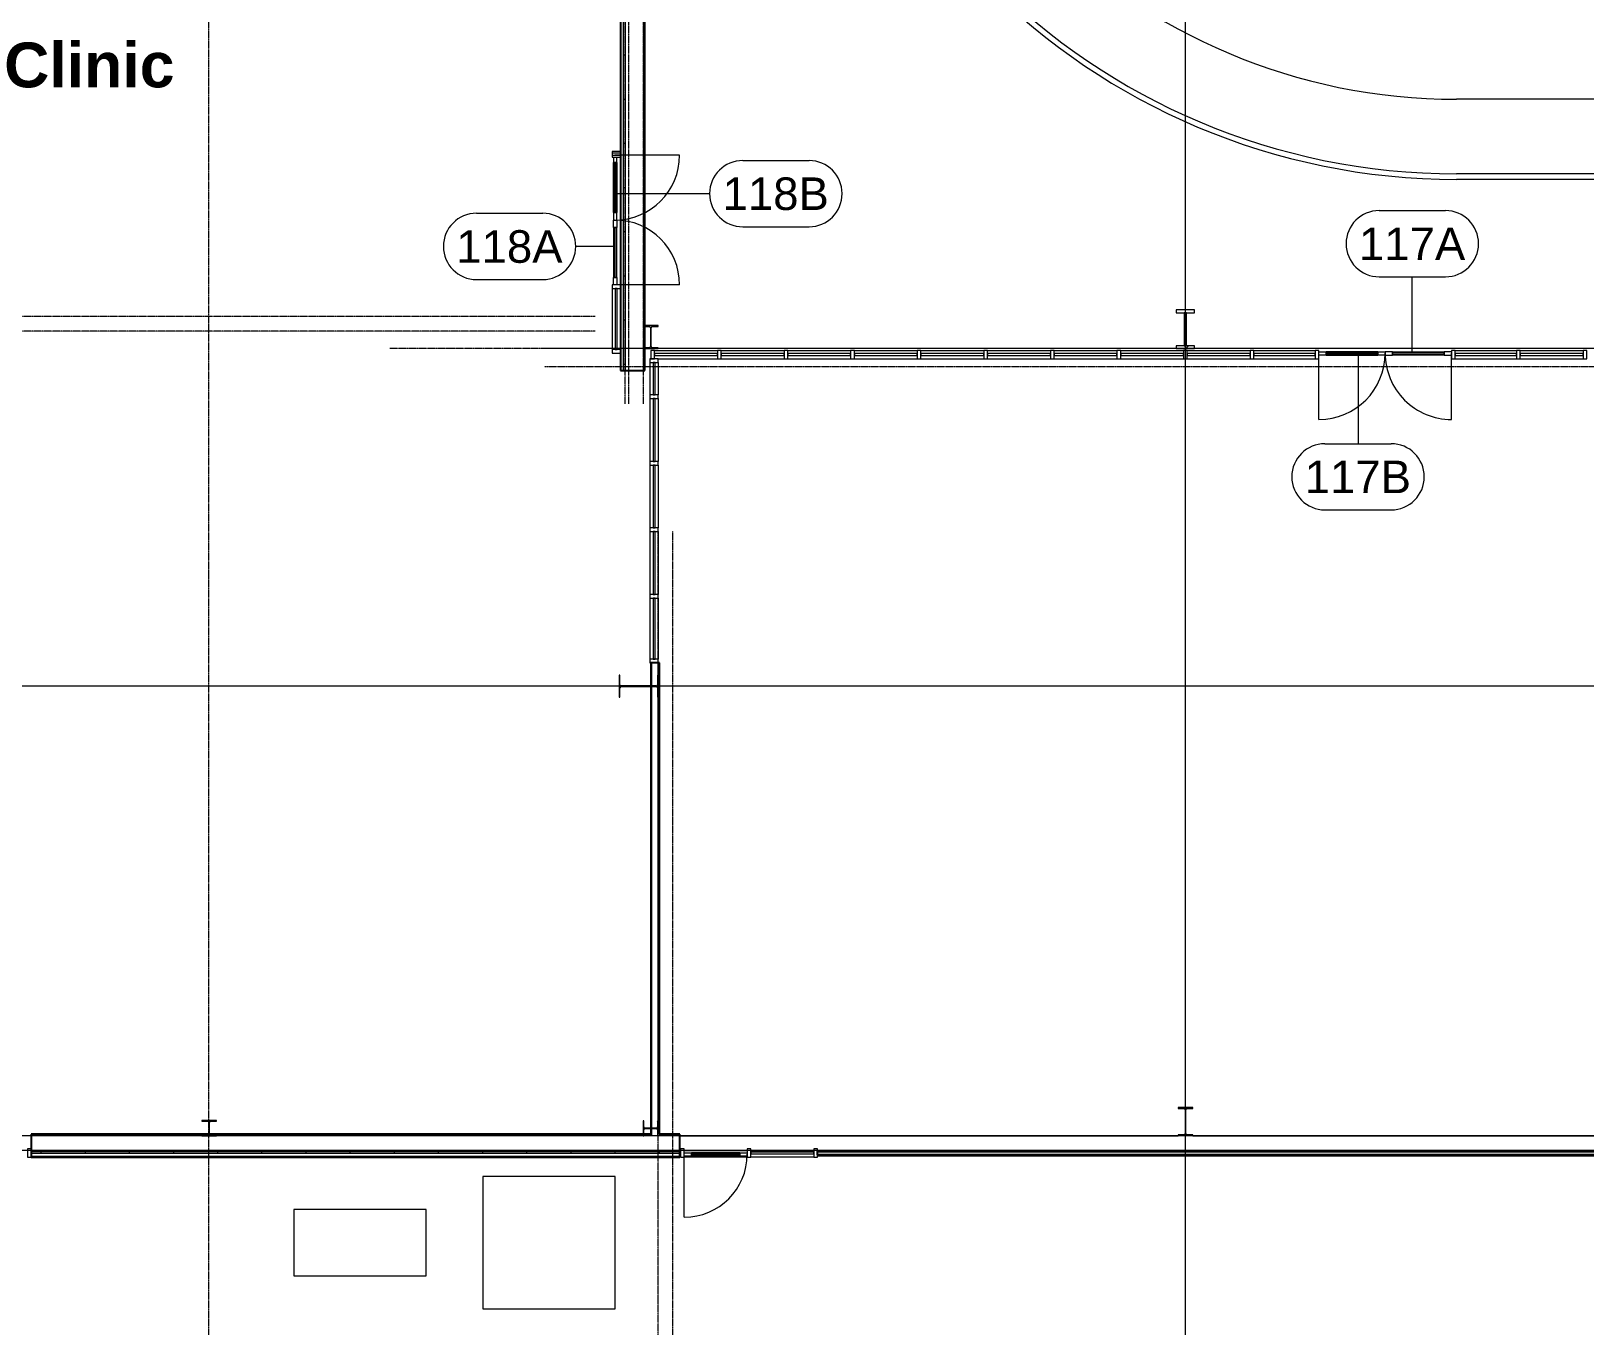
# Model space of a CAD drawing. Header units: inches. Extents: x 21341 to 27231, y -23509 to -20035.
# Drawn here: x 22459 to 23303, y -22891 to -22187 of the extents above; entities that cross this region are included whole.
import ezdxf

# ---------------------------------------------------------------- set-up
doc = ezdxf.new("R2010")
doc.units = ezdxf.units.IN
doc.header["$MEASUREMENT"] = 0
doc.linetypes.add('Grid Line 1_2_', pattern=[0.875, 0.5, -0.125, 0.125, -0.125])
for name, color, linetype, lineweight in [('A-DOOR', 31, 'Continuous', 9), ('A-DOOR-IDEN', 31, 'Continuous', 9), ('A-FLOR-HRAL', 11, 'Continuous', 9), ('A-FLOR-OTLN', 90, 'Continuous', 9), ('A-GLAZ-CURT', 52, 'Continuous', 9), ('A-GLAZ-CWMG', 51, 'Continuous', 9), ('A-WALL', 113, 'Continuous', 9), ('A-WALL-PATT', 111, 'Continuous', 25), ('C-BLDG-PADS', 91, 'Continuous', 9), ('C-TOPO', 7, 'Continuous', 9), ('E-ELEC-EQPM', 71, 'Continuous', 9), ('I-WALL', 2, 'Continuous', 9), ('L-SITE-WALL', 31, 'Continuous', 9), ('M-AREA-IDEN', 171, 'Continuous', 9), ('S-BEAM', 12, 'Continuous', 9), ('S-COLS', 52, 'Continuous', 9), ('S-GRID', 1, 'Continuous', 9)]:
    doc.layers.add(name, color=color, linetype=linetype, lineweight=lineweight)
doc.styles.add('Arial_1', font='arial.ttf', dxfattribs={"height": 17.703593})
doc.styles.add('Arial_B_1', font='arialbd.ttf', dxfattribs={"height": 24.354149})
pattern_1 = [(0, (0, 0), (0, 24), []), (90, (0, 0), (-24, 1e-15), [])]
pattern_2 = [(0, (0, 0), (61.44, 15.36), [2.534, -43.546, 2.534, -43.546, -245.76]), (0, (0, 0), (61.44, 15.36), [-92.16, 2.534, -89.626, 2.534, -43.546, -107.52]), (0, (0, 0), (61.44, 15.36), [-230.4, 2.534, -28.186, 2.534, -74.266]), (120, (23.04, 7.68), (-44.02215, 45.528601), [2.534, -43.546, 2.534, -43.546, -245.76]), (120, (23.04, 7.68), (-44.02215, 45.528601), [-92.16, 2.534, -89.626, 2.534, -43.546, -107.52]), (120, (23.04, 7.68), (-44.02215, 45.528601), [-230.4, 2.534, -28.186, 2.534, -74.266]), (240, (30.72, 38.4), (-17.41785, -60.888601), [2.534, -43.546, 2.534, -43.546, -245.76]), (240, (30.72, 38.4), (-17.41785, -60.888601), [-92.16, 2.534, -89.626, 2.534, -43.546, -107.52]), (240, (30.72, 38.4), (-17.41785, -60.888601), [-230.4, 2.534, -28.186, 2.534, -74.266])]
pattern_3 = [(225, (23085.89, -22360.053), (19.00703, -19.00703), []), (225, (23085.89, -22388.853), (19.00703, -19.00703), [])]

# ---------------------------------------------------------------- blocks, each defined once
blk = doc.blocks.new('W-Wide Flange-Column - B2_D-1007399-First Floor Plan')
at = {"layer": 'S-COLS'}
h = blk.add_hatch(dxfattribs=at)
h.set_pattern_fill('FP_1', color=256, style=0, pattern_type=2)
h.set_pattern_definition([(225, (23085.89, -22779.678), (19.00703, -19.00703), []), (225, (23085.89, -22808.478), (19.00703, -19.00703), [])])
h.paths.add_polyline_path([(4, 7.62), (-4, 7.62), (-4, 7.19), (-0.84, 7.19), (-0.35, 6.99), (-0.14, 6.5), (-0.14, -6.5), (-0.35, -6.99), (-0.84, -7.19), (-4, -7.19), (-4, -7.62), (4, -7.62), (4, -7.19), (0.84, -7.19), (0.35, -6.99), (0.14, -6.5), (0.14, 6.5), (0.35, 6.99), (0.84, 7.19), (4, 7.19)], flags=0)
at = {"layer": 'S-COLS', "lineweight": 15}
for p, q in [((4, 7.62), (-4, 7.62)), ((-4, 7.62), (-4, 7.19)), ((-4, 7.19), (-0.84, 7.19)), ((-0.14, 6.5), (-0.14, -6.5)), ((0.14, -6.5), (0.14, 6.5)), ((0.84, 7.19), (4, 7.19)), ((4, 7.19), (4, 7.62)), ((-0.84, -7.19), (-4, -7.19)), ((-4, -7.19), (-4, -7.62)), ((-4, -7.62), (4, -7.62)), ((4, -7.19), (0.84, -7.19)), ((4, -7.62), (4, -7.19))]:
    blk.add_line(p, q, dxfattribs=at)
for centre, start, end in [((-0.84, 6.5), 0, 90), ((0.84, 6.5), 90, 180), ((-0.84, -6.5), 270, 0), ((0.84, -6.5), 180, 270)]:
    blk.add_arc(centre, 0.691, start, end, dxfattribs=at)
blk = doc.blocks.new('Girt_C - 8_D-1056688-First Floor Plan')
at = {"layer": 'S-BEAM'}
for p, q in [((22458.52, -22787.3), (22424.27, -22787.3)), ((23081.89, -22787.3), (22811.14, -22787.3)), ((23371.39, -22787.3), (23089.89, -22787.3)), ((22811.14, -22795.3), (22811.52, -22795.3)), ((22813.52, -22795.3), (22847.7, -22795.3)), ((22849.7, -22795.3), (22883.89, -22795.3)), ((22885.89, -22795.3), (23341.02, -22795.3))]:
    blk.add_line(p, q, dxfattribs=at)
blk = doc.blocks.new('System Panel - Glazed-809284-First Floor Plan')
at = {"layer": 'A-GLAZ-CURT'}
for p, q in [((17.09375, 1.25), (-17.09375, 1.25)), ((-17.09375, 1.25), (-17.09375, 0.25)), ((-17.09375, 0.25), (-17.09375, 1.25)), ((17.09375, 1.25), (-17.09375, 1.25)), ((-17.09375, 0.25), (17.09375, 0.25)), ((-17.09375, 0.25), (17.09375, 0.25)), ((17.09375, 0.25), (17.09375, 1.25)), ((17.09375, 1.25), (17.09375, 0.25))]:
    blk.add_line(p, q, dxfattribs=at)
blk = doc.blocks.new('System Panel - Glazed-1044197-First Floor Plan')
at = {"layer": 'A-GLAZ-CURT'}
for p, q in [((16.6875, 1.25), (-16.6875, 1.25)), ((-16.6875, 1.25), (-16.6875, 0.25)), ((-16.6875, 0.25), (-16.6875, 1.25)), ((16.6875, 1.25), (-16.6875, 1.25)), ((-16.6875, 0.25), (16.6875, 0.25)), ((-16.6875, 0.25), (16.6875, 0.25)), ((16.6875, 0.25), (16.6875, 1.25)), ((16.6875, 1.25), (16.6875, 0.25))]:
    blk.add_line(p, q, dxfattribs=at)
blk = doc.blocks.new('Door_Single_Storefront - one-1044198-First Floor Plan')
at = {"layer": 'A-DOOR'}
for p, q in [((-18, 36), (-18, 0)), ((-14, 1), (-18, 1)), ((-14, -0.75), (-14, 1)), ((-14, 1), (14, 1)), ((14, 0.5), (-14, 0.5)), ((-14, 0.5), (-14, -0.25)), ((18, 1), (14, 1)), ((14, 1), (14, -0.75)), ((14, -0.25), (14, 0.5)), ((18, -0.75), (18, 1)), ((-18, -0.75), (-14, -0.75)), ((-14, -0.25), (14, -0.25)), ((14, -0.75), (-14, -0.75)), ((14, -0.75), (18, -0.75))]:
    blk.add_line(p, q, dxfattribs=at)
blk.add_arc((-18, 0), 36, 360, 90, dxfattribs=at)
blk = doc.blocks.new('Door_Single_Storefront - one-1044203-First Floor Plan')
at = {"layer": 'A-DOOR'}
for p, q in [((-18, 0.75), (-14, 0.75)), ((-18, -36), (-18, 0)), ((-14, 0.75), (-14, -1)), ((14, 0.75), (-14, 0.75)), ((-14, -0.5), (-14, 0.25)), ((-14, 0.25), (14, 0.25)), ((14, -1), (14, 0.75)), ((14, 0.75), (18, 0.75)), ((14, 0.25), (14, -0.5)), ((18, 0.75), (18, -1)), ((-14, -1), (-18, -1)), ((14, -0.5), (-14, -0.5)), ((-14, -1), (14, -1)), ((18, -1), (14, -1))]:
    blk.add_line(p, q, dxfattribs=at)
blk.add_arc((-18, 0), 36, 270, 0, dxfattribs=at)
blk = doc.blocks.new('System Panel - Glazed-809288-First Floor Plan')
at = {"layer": 'A-GLAZ-CURT'}
for p, q in [((17.09375, 1.25), (-17.09375, 1.25)), ((-17.09375, 1.25), (-17.09375, 0.25)), ((-17.09375, 0.25), (-17.09375, 1.25)), ((17.09375, 1.25), (-17.09375, 1.25)), ((-17.09375, 0.25), (17.09375, 0.25)), ((-17.09375, 0.25), (17.09375, 0.25)), ((17.09375, 0.25), (17.09375, 1.25)), ((17.09375, 1.25), (17.09375, 0.25))]:
    blk.add_line(p, q, dxfattribs=at)
blk = doc.blocks.new('Rectangular Mullion - Rectangular Mullion 1-769167-First Floor Plan')
at = {"layer": 'A-GLAZ-CWMG'}
for p, q in [((24498.2, -22360.55), (24532.39, -22360.55)), ((24498.2, -22365.05), (24532.39, -22365.05))]:
    blk.add_line(p, q, dxfattribs=at)
blk = doc.blocks.new('Rectangular Mullion - Rectangular Mullion 1-1044194-First Floor Plan')
at = {"layer": 'A-GLAZ-CWMG'}
for p, q in [((24390.45, -22360.55), (24423.83, -22360.55)), ((24390.45, -22365.05), (24423.83, -22365.05))]:
    blk.add_line(p, q, dxfattribs=at)
blk = doc.blocks.new('Rectangular Mullion - Rectangular Mullion 1-1044201-First Floor Plan')
at = {"layer": 'A-GLAZ-CWMG'}
for p, q in [((24281.08, -22360.55), (24314.45, -22360.55)), ((24281.08, -22365.05), (24314.45, -22365.05))]:
    blk.add_line(p, q, dxfattribs=at)
blk = doc.blocks.new('Rectangular Mullion - Rectangular Mullion 1-1060760-First Floor Plan')
at = {"layer": 'A-GLAZ-CWMG'}
for p, q in [((22797.39, -22360.55), (22831.58, -22360.55)), ((22799.39, -22365.05), (22831.58, -22365.05))]:
    blk.add_line(p, q, dxfattribs=at)
blk = doc.blocks.new('Rectangular Mullion - Rectangular Mullion 1-809282-First Floor Plan')
at = {"layer": 'A-GLAZ-CWMG', "lineweight": 13}
for p, q in [((-1, 1.5), (1, 1.5)), ((-1, -3), (-1, 1.5)), ((1, 1.5), (1, -3)), ((1, -3), (-1, -3))]:
    blk.add_line(p, q, dxfattribs=at)
blk = doc.blocks.new('W-Wide Flange-Column - B3_C-1008654-First Floor Plan')
at = {"layer": 'S-COLS'}
h = blk.add_hatch(dxfattribs=at)
h.set_pattern_fill('FP_16', color=256, style=0, pattern_type=2)
h.set_pattern_definition([(135, (-22543.053, -22788.765), (-19.00703, -19.00703), []), (135, (-22571.853, -22788.765), (-19.00703, -19.00703), [])])
h.paths.add_polyline_path([(6, 10.62), (-6, 10.62), (-6, 10.19), (-0.84, 10.19), (-0.35, 9.99), (-0.14, 9.5), (-0.14, -9.5), (-0.35, -9.99), (-0.84, -10.19), (-6, -10.19), (-6, -10.62), (6, -10.62), (6, -10.19), (0.84, -10.19), (0.35, -9.99), (0.14, -9.5), (0.14, 9.5), (0.35, 9.99), (0.84, 10.19), (6, 10.19)], flags=0)
at = {"layer": 'S-COLS', "lineweight": 15}
for p, q in [((6, 10.62), (-6, 10.62)), ((-6, 10.62), (-6, 10.19)), ((-6, 10.19), (-0.84, 10.19)), ((-0.14, 9.5), (-0.14, -9.5)), ((0.14, -9.5), (0.14, 9.5)), ((0.84, 10.19), (6, 10.19)), ((6, 10.19), (6, 10.62)), ((-0.84, -10.19), (-6, -10.19)), ((-6, -10.19), (-6, -10.62)), ((-6, -10.62), (6, -10.62)), ((6, -10.19), (0.84, -10.19)), ((6, -10.62), (6, -10.19))]:
    blk.add_line(p, q, dxfattribs=at)
for centre, start, end in [((-0.84, 9.5), 0, 90), ((0.84, 9.5), 90, 180), ((-0.84, -9.5), 270, 0), ((0.84, -9.5), 180, 270)]:
    blk.add_arc(centre, 0.691, start, end, dxfattribs=at)
blk = doc.blocks.new('System Panel - Glazed-769203-First Floor Plan')
at = {"layer": 'A-GLAZ-CURT'}
for p, q in [((16.59375, -0.25), (-16.59375, -0.25)), ((-16.59375, -0.25), (-16.59375, -1.25)), ((-16.59375, -1.25), (-16.59375, -0.25)), ((16.59375, -0.25), (-16.59375, -0.25)), ((-16.59375, -1.25), (16.59375, -1.25)), ((-16.59375, -1.25), (16.59375, -1.25)), ((16.59375, -1.25), (16.59375, -0.25)), ((16.59375, -0.25), (16.59375, -1.25))]:
    blk.add_line(p, q, dxfattribs=at)
blk = doc.blocks.new('System Panel - Glazed-769204-First Floor Plan')
at = {"layer": 'A-GLAZ-CURT'}
for p, q in [((17.09375, -0.25), (-17.09375, -0.25)), ((-17.09375, -0.25), (-17.09375, -1.25)), ((-17.09375, -1.25), (-17.09375, -0.25)), ((17.09375, -0.25), (-17.09375, -0.25)), ((-17.09375, -1.25), (17.09375, -1.25)), ((-17.09375, -1.25), (17.09375, -1.25)), ((17.09375, -1.25), (17.09375, -0.25)), ((17.09375, -0.25), (17.09375, -1.25))]:
    blk.add_line(p, q, dxfattribs=at)
blk = doc.blocks.new('System Panel - Glazed-1060807-First Floor Plan')
at = {"layer": 'A-GLAZ-CURT'}
for p, q in [((8.81, -0.25), (-8.81, -0.25)), ((-8.81, -0.25), (-8.81, -1.25)), ((-8.81, -1.25), (-8.81, -0.25)), ((8.81, -0.25), (-8.81, -0.25)), ((-8.81, -1.25), (8.81, -1.25)), ((-8.81, -1.25), (8.81, -1.25)), ((8.81, -1.25), (8.81, -0.25)), ((8.81, -0.25), (8.81, -1.25))]:
    blk.add_line(p, q, dxfattribs=at)
blk = doc.blocks.new('Rectangular Mullion - Rectangular Mullion 1-769210-First Floor Plan')
at = {"layer": 'A-GLAZ-CWMG'}
for p, q in [((22794.89, -22495.23), (22794.89, -22528.42)), ((22799.39, -22495.23), (22799.39, -22528.42))]:
    blk.add_line(p, q, dxfattribs=at)
blk = doc.blocks.new('Rectangular Mullion - Rectangular Mullion 1-769211-First Floor Plan')
at = {"layer": 'A-GLAZ-CWMG'}
for p, q in [((22794.89, -22459.04), (22794.89, -22493.23)), ((22799.39, -22459.04), (22799.39, -22493.23))]:
    blk.add_line(p, q, dxfattribs=at)
blk = doc.blocks.new('Rectangular Mullion - Rectangular Mullion 1-1060806-First Floor Plan')
at = {"layer": 'A-GLAZ-CWMG'}
for p, q in [((22794.89, -22367.05), (22794.89, -22384.67)), ((22799.39, -22367.05), (22799.39, -22384.67))]:
    blk.add_line(p, q, dxfattribs=at)
blk = doc.blocks.new('Rectangular Mullion - Rectangular Mullion 1-729106-First Floor Plan')
at = {"layer": 'A-GLAZ-CWMG', "lineweight": 13}
for p, q in [((-2, 3), (0, 3)), ((-2, -1.5), (-2, 3)), ((0, 3), (0, -1.5)), ((0, -1.5), (-2, -1.5))]:
    blk.add_line(p, q, dxfattribs=at)
blk = doc.blocks.new('Rectangular Mullion - Rectangular Mullion 1-729107-First Floor Plan')
at = {"layer": 'A-GLAZ-CWMG', "lineweight": 13}
for p, q in [((0, 3), (-2, 3)), ((-2, 3), (-2, -1.5)), ((0, -1.5), (0, 3)), ((-2, -1.5), (0, -1.5))]:
    blk.add_line(p, q, dxfattribs=at)
blk = doc.blocks.new('Rectangular Mullion - Rectangular Mullion 1-729102-First Floor Plan')
at = {"layer": 'A-GLAZ-CWMG', "lineweight": 13}
for p, q in [((-1, 3), (1, 3)), ((-1, -1.5), (-1, 3)), ((1, 3), (1, -1.5)), ((1, -1.5), (-1, -1.5))]:
    blk.add_line(p, q, dxfattribs=at)
blk = doc.blocks.new('Rectangular Mullion - Profile_Polycarbonate_Upper and left-791730-First Floor Plan')
at = {"layer": 'A-GLAZ-CWMG', "lineweight": 13}
for p, q in [((-3.622, 1.141125), (0, 1.141125)), ((-3.622, 0.787125), (-3.622, 1.141125)), ((-3.372, 0.787125), (-3.622, 0.787125)), ((-0.0625, 1.078625), (-3.5595, 1.078625)), ((-3.5595, 1.078625), (-3.5595, 0.849625)), ((-3.5595, 0.849625), (-3.372, 0.849625)), ((-3.372, 0.849625), (-3.372, 0.787125)), ((-0.0625, -0.922375), (-0.0625, 1.078625)), ((0, 1.141125), (0, -0.984875)), ((-2.834, -0.984875), (-2.834, -0.859875)), ((-2.834, -0.859875), (-2.7715, -0.859875)), ((0, -0.984875), (-2.834, -0.984875)), ((-2.7715, -0.859875), (-2.7715, -0.922375)), ((-2.7715, -0.922375), (-0.0625, -0.922375))]:
    blk.add_line(p, q, dxfattribs=at)
blk = doc.blocks.new('Door_Single_Storefront - one-815663-First Floor Plan')
at = {"layer": 'A-DOOR'}
for p, q in [((-17.59375, 0.75), (-13.59375, 0.75)), ((-17.59375, -35.1875), (-17.59375, 0)), ((-13.59375, 0.75), (-13.59375, -1)), ((13.59375, 0.75), (-13.59375, 0.75)), ((-13.59375, -0.5), (-13.59375, 0.25)), ((-13.59375, 0.25), (13.59375, 0.25)), ((13.59375, -1), (13.59375, 0.75)), ((13.59375, 0.75), (17.59375, 0.75)), ((13.59375, 0.25), (13.59375, -0.5)), ((17.59375, 0.75), (17.59375, -1)), ((-13.59375, -1), (-17.59375, -1)), ((13.59375, -0.5), (-13.59375, -0.5)), ((-13.59375, -1), (13.59375, -1)), ((17.59375, -1), (13.59375, -1))]:
    blk.add_line(p, q, dxfattribs=at)
blk.add_arc((-17.59375, 0), 35.1875, 270, 0, dxfattribs=at)
blk = doc.blocks.new('Door_Single_Storefront - one-824383-First Floor Plan')
at = {"layer": 'A-DOOR'}
for p, q in [((-17.59, 35.19), (-17.59, 0)), ((-13.59, 1), (-16.66, 1)), ((-13.59, -0.75), (-13.59, 1)), ((-13.59, 1), (13.59, 1)), ((13.59, 0.5), (-13.59, 0.5)), ((-13.59, 0.5), (-13.59, -0.25)), ((17.59, 1), (13.59, 1)), ((13.59, 1), (13.59, -0.75)), ((13.59, -0.25), (13.59, 0.5)), ((17.59, -0.75), (17.59, 1)), ((-16.66, -0.75), (-13.59, -0.75)), ((-13.59, -0.25), (13.59, -0.25)), ((13.59, -0.75), (-13.59, -0.75)), ((13.59, -0.75), (17.59, -0.75))]:
    blk.add_line(p, q, dxfattribs=at)
blk.add_arc((-17.59, 0), 35.19, 360, 90, dxfattribs=at)
blk = doc.blocks.new('Rectangular Mullion - Rectangular Mullion 1-824385-First Floor Plan')
at = {"layer": 'A-GLAZ-CWMG', "lineweight": 13}
for p, q in [((-2, 3), (0, 3)), ((-2, -1.5), (-2, 3)), ((0, 3), (0, -1.5)), ((0, -1.5), (-2, -1.5))]:
    blk.add_line(p, q, dxfattribs=at)
blk = doc.blocks.new('Rectangular Mullion - Rectangular Mullion 1-824387-First Floor Plan')
at = {"layer": 'A-GLAZ-CWMG', "lineweight": 13}
for p, q in [((-1, 3), (1, 3)), ((-1, -1.5), (-1, 3)), ((1, 3), (1, -1.5)), ((1, -1.5), (-1, -1.5))]:
    blk.add_line(p, q, dxfattribs=at)
blk = doc.blocks.new('Door_Single_Storefront - one-866808-First Floor Plan')
at = {"layer": 'A-DOOR'}
for p, q in [((-17.09375, 0.75), (-13.09375, 0.75)), ((-17.09375, -34.1875), (-17.09375, 0)), ((-13.09375, 0.75), (-13.09375, -1)), ((13.09375, 0.75), (-13.09375, 0.75)), ((-13.09375, -0.5), (-13.09375, 0.25)), ((-13.09375, 0.25), (13.09375, 0.25)), ((13.09375, -1), (13.09375, 0.75)), ((13.09375, 0.75), (17.09375, 0.75)), ((13.09375, 0.25), (13.09375, -0.5)), ((-13.09375, -1), (-17.09375, -1)), ((13.09375, -0.5), (-13.09375, -0.5)), ((-13.09375, -1), (13.09375, -1)), ((17.09375, -1), (13.09375, -1))]:
    blk.add_line(p, q, dxfattribs=at)
blk.add_arc((-17.09375, 0), 34.1875, 270, 0, dxfattribs=at)
blk = doc.blocks.new('System Panel - Glazed-827454-First Floor Plan')
at = {"layer": 'A-GLAZ-CURT'}
for p, q in [((17.09375, 1.25), (-17.09375, 1.25)), ((-17.09375, 1.25), (-17.09375, 0.25)), ((-17.09375, 0.25), (-17.09375, 1.25)), ((17.09375, 1.25), (-17.09375, 1.25)), ((-17.09375, 0.25), (17.09375, 0.25)), ((-17.09375, 0.25), (17.09375, 0.25)), ((17.09375, 0.25), (17.09375, 1.25)), ((17.09375, 1.25), (17.09375, 0.25))]:
    blk.add_line(p, q, dxfattribs=at)
blk = doc.blocks.new('Rectangular Mullion - Rectangular Mullion 1-779229-First Floor Plan')
at = {"layer": 'A-GLAZ-CWMG'}
blk.add_line((26124.64, -22798.93), (26090.45, -22798.93), dxfattribs=at)
blk = doc.blocks.new('Rectangular Mullion - Rectangular Mullion 1-866963-First Floor Plan')
at = {"layer": 'A-GLAZ-CWMG', "lineweight": 13}
for p, q in [((-2, 1.5), (0, 1.5)), ((-2, -3), (-2, 1.5)), ((0, 1.5), (0, -3)), ((0, -3), (-2, -3))]:
    blk.add_line(p, q, dxfattribs=at)
blk = doc.blocks.new('Rectangular Mullion - Rectangular Mullion 1-866957-First Floor Plan')
at = {"layer": 'A-GLAZ-CWMG', "lineweight": 13}
for p, q in [((0, 1.5), (-2, 1.5)), ((-2, 1.5), (-2, -3)), ((0, -3), (0, 1.5)), ((-2, -3), (0, -3))]:
    blk.add_line(p, q, dxfattribs=at)
blk = doc.blocks.new('Rectangular Mullion - Rectangular Mullion 1-827449-First Floor Plan')
at = {"layer": 'A-GLAZ-CWMG', "lineweight": 13}
for p, q in [((-1, 1.5), (1, 1.5)), ((-1, -3), (-1, 1.5)), ((1, 1.5), (1, -3)), ((1, -3), (-1, -3))]:
    blk.add_line(p, q, dxfattribs=at)
blk = doc.blocks.new('Top Rail Type - Top Rail_Internal_-939601-First Floor Plan')
at = {"layer": 'A-FLOR-HRAL'}
for p, q in [((24243.39, -22264.53), (23233.26, -22264.53)), ((24243.39, -22267.58), (23233.26, -22267.58))]:
    blk.add_line(p, q, dxfattribs=at)
for radius in [361.52, 358.48]:
    blk.add_arc((23233.26, -21906.05), radius, 180, 270, dxfattribs=at)
blk = doc.blocks.new('Rectangular Mullion - Rectangular Mullion 1-827457-First Floor Plan')
at = {"layer": 'A-GLAZ-CWMG', "lineweight": 13}
for p, q in [((-2, 1.5), (0, 1.5)), ((-2, -3), (-2, 1.5)), ((0, 1.5), (0, -3)), ((0, -3), (-2, -3))]:
    blk.add_line(p, q, dxfattribs=at)
blk = doc.blocks.new('Transformer-Dry-Type-Siemens - 6x6x6-1004770-First Floor Plan')
at = {"layer": 'E-ELEC-EQPM'}
for p, q in [((36, 36), (-36, 36)), ((-36, 36), (-36, -36)), ((36, -36), (36, 36)), ((-36, -36), (36, -36))]:
    blk.add_line(p, q, dxfattribs=at)
blk = doc.blocks.new('Transformer-Dry-Type-Siemens - 6x3x6-1005805-First Floor Plan')
at = {"layer": 'E-ELEC-EQPM'}
for p, q in [((36, 18), (-36, 18)), ((-36, 18), (-36, -18)), ((36, -18), (36, 18)), ((-36, -18), (36, -18))]:
    blk.add_line(p, q, dxfattribs=at)
blk = doc.blocks.new('columns and girder2 - one-V40-First Floor Plan')
at = {"layer": 'S-BEAM'}
h = blk.add_hatch(dxfattribs=at)
h.set_pattern_fill('FP_30', color=256, style=0, pattern_type=2)
h.set_pattern_definition(pattern_3)
h.paths.add_polyline_path([(5, -0.5), (-5, -0.5), (-5, -2), (5, -2)], flags=0)
h.paths.add_polyline_path([(-5, -20), (-5, -21.5), (5, -21.5), (5, -20)], flags=0)
h.paths.add_polyline_path([(5, -1204.75), (-5, -1204.75), (-5, -1206.25), (5, -1206.25)], flags=0)
h.paths.add_polyline_path([(5, -1224.25), (-5, -1224.25), (-5, -1225), (5, -1225)], flags=0)
h = blk.add_hatch(dxfattribs=at)
h.set_pattern_fill('FP_30', color=256, style=0, pattern_type=2)
h.set_pattern_definition(pattern_3)
h.paths.add_polyline_path([(0.62, -2), (-0.63, -2), (-0.63, -20), (0.62, -20)], flags=0)
h.paths.add_polyline_path([(-0.63, -1206.25), (-0.63, -1224.25), (0.62, -1224.25), (0.62, -1206.25)], flags=0)
at = {"layer": 'S-BEAM', "lineweight": 15}
for p, q in [((5, -0.5), (-5, -0.5)), ((-5, -0.5), (-5, -2)), ((-5, -2), (5, -2)), ((0.62, -2), (-0.63, -2)), ((-0.63, -2), (-0.63, -20)), ((0.62, -20), (0.62, -2)), ((5, -2), (5, -0.5)), ((5, -20), (-5, -20)), ((-5, -20), (-5, -21.5)), ((-5, -21.5), (5, -21.5)), ((-0.63, -20), (0.62, -20)), ((5, -21.5), (5, -20)), ((5, -1204.75), (-5, -1204.75)), ((-5, -1204.75), (-5, -1206.25)), ((-5, -1206.25), (5, -1206.25)), ((0.62, -1206.25), (-0.63, -1206.25)), ((-0.63, -1206.25), (-0.63, -1224.25)), ((0.62, -1224.25), (0.62, -1206.25)), ((5, -1206.25), (5, -1204.75)), ((5, -1224.25), (-5, -1224.25)), ((-5, -1224.25), (-5, -1225.02)), ((-0.63, -1224.25), (0.62, -1224.25)), ((5, -1225.01), (5, -1224.25))]:
    blk.add_line(p, q, dxfattribs=at)
blk = doc.blocks.new('Door Tag - Door Tag-4658-First Floor Plan')
at = {"layer": 'A-DOOR-IDEN'}
for p, q in [((-0.09375, 0.09375), (0.09375, 0.09375)), ((-0.09375, -0.09375), (0.09375, -0.09375))]:
    blk.add_line(p, q, dxfattribs=at)
for centre, start, end in [((-0.09375, 0), 90, 270), ((0.09375, 0), 270, 90)]:
    blk.add_arc(centre, 0.09375, start, end, dxfattribs=at)

msp = doc.modelspace()

# ---------------------------------------------------------------- hatches: boundary and pattern name
at = {"layer": 'A-WALL-PATT', "lineweight": 9}
h = msp.add_hatch(dxfattribs=at)
h.set_pattern_fill('FP_15', color=256, style=0, pattern_type=2)
h.set_pattern_definition(pattern_1)
h.paths.add_polyline_path([(22780.39023, -22371.36531), (22781.39023, -22371.36531), (22781.39023, -21413.24031), (22780.39023, -21413.24031), (22780.39023, -22336.78888)], flags=0)
h.paths.add_polyline_path([(22780.39023, -21408.49031), (22781.39023, -21408.49031), (22781.39023, -21368.67781), (22780.39023, -21368.67781), (22780.39023, -21407.17888)], flags=0)
h.paths.add_polyline_path([(22781.39023, -21336.67781), (22781.39023, -21292.80281), (22780.39023, -21292.80281), (22780.39023, -21336.67781)], flags=0)
h.paths.add_polyline_path([(22780.39023, -21234.55281), (22781.39023, -21234.55281), (22781.39023, -21192.17781), (22780.39023, -21192.17781)], flags=0)
h.paths.add_polyline_path([(22780.39023, -21160.17781), (22781.39023, -21160.17781), (22781.39023, -21124.30281), (22780.39023, -21124.30281), (22780.39023, -21136.04263)], flags=0)
h = msp.add_hatch(dxfattribs=at)
h.set_pattern_fill('FP_13', color=256, style=0, pattern_type=2)
h.set_pattern_definition(pattern_2)
h.paths.add_polyline_path([(22795.26523, -22787.30281), (22795.89023, -22787.30281), (22795.89023, -22543.19734), (22795.26523, -22543.19734), (22795.26523, -22786.55281)], flags=0)
h.paths.add_polyline_path([(22795.89023, -22542.90828), (22795.89023, -22530.41875), (22795.26523, -22530.41875), (22795.2957, -22542.90828)], flags=0)
h = msp.add_hatch(dxfattribs=at)
h.set_pattern_fill('FP_13', color=256, style=0, pattern_type=2)
h.set_pattern_definition(pattern_2)
h.paths.add_polyline_path([(22799.39023, -22787.30281), (22800.01523, -22787.30281), (22799.94725, -22530.41875), (22799.39023, -22530.41875), (22799.39023, -22786.55281)], flags=0)
h = msp.add_hatch(dxfattribs=at)
h.set_pattern_fill('FP_15', color=256, style=0, pattern_type=2)
h.set_pattern_definition(pattern_1)
h.paths.add_polyline_path([(22314.01523, -22797.05281), (22424.26523, -22797.05281), (22424.26523, -22796.05281), (22314.01523, -22796.05281)], flags=0)
h.paths.add_polyline_path([(22458.51523, -22797.05281), (22811.14023, -22797.05281), (22811.14023, -22796.05281), (22458.51523, -22796.05281)], flags=0)
at = {"layer": 'S-COLS'}
h = msp.add_hatch(dxfattribs=at)
h.set_pattern_fill('FP_11', color=256, style=0, pattern_type=2)
h.set_pattern_definition([(45, (0, 0), (-19.00703, 19.00703), []), (45, (0, 28.8), (-19.00703, 19.00703), [])])
h.paths.add_polyline_path([(22791.57382, -22787.30281), (22791.57382, -22784.13875), (22791.77633, -22783.64985), (22792.26523, -22783.44734), (22798.26523, -22783.44734), (22798.75412, -22783.64985), (22798.95663, -22784.13875), (22798.95663, -22787.30281), (22799.39023, -22787.30281), (22799.39023, -22779.30281), (22798.95663, -22779.30281), (22798.95663, -22782.46687), (22798.75412, -22782.95577), (22798.26523, -22783.15828), (22792.26523, -22783.15828), (22791.77633, -22782.95577), (22791.57382, -22782.46687), (22791.57382, -22779.30281), (22791.14023, -22779.30281), (22791.14023, -22787.30281)], flags=0)

# ---------------------------------------------------------------- linework, layer by layer
at = {"layer": 'A-DOOR-IDEN'}
for p, q in [((22775.78476, -22275.333), (22827.3154, -22275.333)), ((22775.78476, -22304.02262), (22754.57558, -22304.02262)), ((23209.20378, -22362.05281), (23209.20378, -22320.54793)), ((23179.70167, -22362.05281), (23179.70167, -22411.22257))]:
    msp.add_line(p, q, dxfattribs=at)
at = {"layer": 'A-FLOR-OTLN'}
msp.add_line((24243.39023, -22224.0601), (23233.25546, -22224.0601), dxfattribs=at)
msp.add_arc((23233.25546, -21906.0601), 318, 180, 270, dxfattribs=at)
at = {"layer": 'A-WALL'}
for p, q in [((22791.39023, -21368.67781), (22791.39023, -22371.36531)), ((22780.39023, -21413.24031), (22780.39023, -22371.36531)), ((22781.39023, -21412.61531), (22781.39023, -22371.36531)), ((22795.89023, -22542.90828), (22795.89023, -22530.41875)), ((22799.39023, -22537.05281), (22799.39023, -22530.41875)), ((22795.89023, -22787.30281), (22795.89023, -22543.19734)), ((22799.39023, -22787.30281), (22799.39023, -22549.05281)), ((22811.14023, -22787.30281), (22458.51523, -22787.30281)), ((22795.26523, -22786.55281), (22795.26523, -22787.30281)), ((22800.01523, -22786.55281), (22800.01523, -22787.30281)), ((22811.14023, -22795.30281), (22458.51523, -22795.30281)), ((22811.14023, -22796.05281), (22458.51523, -22796.05281)), ((22811.14023, -22797.05281), (22458.51523, -22797.05281)), ((22811.14023, -22798.67781), (22458.51523, -22798.67781))]:
    msp.add_line(p, q, dxfattribs=at)
at = {"layer": 'A-WALL', "lineweight": 25}
for p, q in [((23340.95273, -22796.01541), (22885.70273, -22796.01541)), ((22885.70273, -22796.01541), (22885.70273, -22797.59021)), ((22885.70273, -22797.59021), (23340.95273, -22797.59021))]:
    msp.add_line(p, q, dxfattribs=at)
at = {"layer": 'C-BLDG-PADS'}
for p, q in [((22811.14023, -22798.30281), (22811.51523, -22798.30281)), ((22885.89023, -22798.30281), (23341.01523, -22798.30281))]:
    msp.add_line(p, q, dxfattribs=at)
at = {"layer": 'C-TOPO'}
for p, q in [((22811.14023, -22798.30225), (22811.51523, -22798.30225)), ((22885.89023, -22798.30225), (23341.01523, -22798.30225))]:
    msp.add_line(p, q, dxfattribs=at)
at = {"layer": 'I-WALL', "lineweight": 25}
for p, q in [((22795.26523, -22530.41875), (22795.26523, -22542.90828)), ((22800.01523, -22530.41875), (22795.26523, -22530.41875)), ((22800.01523, -22786.55281), (22800.01523, -22530.41875)), ((22795.26523, -22543.19734), (22795.26523, -22786.55281))]:
    msp.add_line(p, q, dxfattribs=at)
at = {"layer": 'L-SITE-WALL', "lineweight": 25}
for p, q in [((22792.14023, -22371.36531), (22792.14023, -21368.67781)), ((22778.89023, -21413.24031), (22778.89023, -22371.36531)), ((22778.89023, -22371.36531), (22792.14023, -22371.36531)), ((22795.26523, -22786.55281), (22458.51523, -22786.55281)), ((22458.51523, -22786.55281), (22458.51523, -22799.05281)), ((22811.14023, -22786.55281), (22800.01523, -22786.55281)), ((22811.14023, -22799.05281), (22811.14023, -22786.55281)), ((22458.51523, -22799.05281), (22811.14023, -22799.05281))]:
    msp.add_line(p, q, dxfattribs=at)
at = {"layer": 'S-BEAM'}
for p, q in [((22811.14023, -22787.30281), (23081.89023, -22787.30281)), ((23089.89023, -22787.30281), (23371.39023, -22787.30281))]:
    msp.add_line(p, q, dxfattribs=at)
at = {"layer": 'S-COLS', "lineweight": 15}
for p, q in [((22799.39023, -22347.05281), (22791.39023, -22347.05281)), ((22791.39023, -22347.05281), (22791.39023, -22347.4864)), ((22791.39023, -22347.4864), (22794.55429, -22347.4864)), ((22795.24569, -22348.17781), (22795.24569, -22358.42781)), ((22795.53476, -22358.42781), (22795.53476, -22348.17781)), ((22796.22616, -22347.4864), (22799.39023, -22347.4864)), ((22799.39023, -22347.4864), (22799.39023, -22347.05281)), ((22794.55429, -22359.11922), (22791.39023, -22359.11922)), ((22791.39023, -22359.11922), (22791.39023, -22359.55281)), ((22791.39023, -22359.55281), (22799.39023, -22359.55281)), ((22799.39023, -22359.11922), (22796.22616, -22359.11922)), ((22799.39023, -22359.55281), (22799.39023, -22359.11922)), ((22559.26523, -22779.05281), (22551.26523, -22779.05281)), ((22551.26523, -22779.05281), (22551.26523, -22779.4864)), ((22551.26523, -22779.4864), (22554.42929, -22779.4864)), ((22555.12069, -22780.17781), (22555.12069, -22786.17781)), ((22555.40976, -22786.17781), (22555.40976, -22780.17781)), ((22556.10116, -22779.4864), (22559.26523, -22779.4864)), ((22559.26523, -22779.4864), (22559.26523, -22779.05281)), ((22791.57382, -22779.30281), (22791.14023, -22779.30281)), ((22791.14023, -22779.30281), (22791.14023, -22787.30281)), ((22791.57382, -22782.46687), (22791.57382, -22779.30281)), ((22791.57382, -22787.30281), (22791.57382, -22784.13875)), ((22798.26523, -22783.15828), (22792.26523, -22783.15828)), ((22792.26523, -22783.44734), (22798.26523, -22783.44734)), ((22799.39023, -22779.30281), (22798.95663, -22779.30281)), ((22798.95663, -22779.30281), (22798.95663, -22782.46687)), ((22798.95663, -22784.13875), (22798.95663, -22787.30281)), ((22799.39023, -22787.30281), (22799.39023, -22779.30281)), ((22554.42929, -22786.86922), (22551.26523, -22786.86922)), ((22551.26523, -22786.86922), (22551.26523, -22787.30281)), ((22551.26523, -22787.30281), (22559.26523, -22787.30281)), ((22559.26523, -22786.86922), (22556.10116, -22786.86922)), ((22559.26523, -22787.30281), (22559.26523, -22786.86922)), ((22791.14023, -22787.30281), (22791.57382, -22787.30281)), ((22798.95663, -22787.30281), (22799.39023, -22787.30281))]:
    msp.add_line(p, q, dxfattribs=at)
for centre, start, end in [((22794.55429, -22348.17781), 0, 90), ((22796.22616, -22348.17781), 90, 180), ((22794.55429, -22358.42781), 270, 0), ((22796.22616, -22358.42781), 180, 270), ((22554.42929, -22780.17781), 0, 90), ((22556.10116, -22780.17781), 90, 180), ((22792.26523, -22782.46687), 180, 270), ((22792.26523, -22784.13875), 90, 180), ((22798.26523, -22782.46687), 270, 0), ((22798.26523, -22784.13875), 0, 90), ((22554.42929, -22786.17781), 270, 0), ((22556.10116, -22786.17781), 180, 270)]:
    msp.add_arc(centre, 0.69141, start, end, dxfattribs=at)
at = {"layer": 'S-GRID', "linetype": 'Grid Line 1_2_'}
for p, q in [((22555.14023, -23155.1009), (22555.14023, -20130.84867)), ((22783.39023, -22389.5762), (22783.39023, -20130.84867)), ((22791.39023, -22389.5762), (22791.39023, -20226.84867)), ((23085.89023, -23095.79981), (23085.89023, -20550.05281)), ((22781.39023, -22389.5762), (22781.39023, -20646.05281)), ((22791.39023, -22389.5762), (22791.39023, -20646.05281)), ((23085.89023, -23413.24119), (23085.89023, -20902.42781)), ((22765.01217, -22342.05281), (21567.35909, -22342.05281)), ((22765.01217, -22350.05281), (21471.35909, -22350.05281)), ((26719.06441, -22359.55281), (22653.5125, -22359.55281)), ((27097.46684, -22359.55281), (22737.5125, -22359.55281)), ((27001.46684, -22369.55281), (22737.5125, -22369.55281)), ((22799.39023, -23059.1009), (22799.39023, -22458.60508)), ((22807.39023, -23155.1009), (22807.39023, -22458.60508)), ((26427.34156, -22543.05281), (21471.35909, -22543.05281)), ((26719.06441, -22543.05281), (21790.20666, -22543.05281)), ((22799.39023, -23317.24119), (22799.39023, -22542.60508)), ((26427.34156, -22787.30281), (21471.35909, -22787.30281)), ((26719.06441, -22787.30281), (21790.20666, -22787.30281)), ((26331.34156, -22795.30281), (21567.35909, -22795.30281)), ((26623.06441, -22795.30281), (21915.51852, -22795.30281))]:
    msp.add_line(p, q, dxfattribs=at)

# ---------------------------------------------------------------- block references
at = {"layer": 'A-DOOR'}
for name, p, rotation in [('Door_Single_Storefront - one-824383-First Floor Plan', (22775.78476, -22272.08406), 269.9999999999933), ('Door_Single_Storefront - one-815663-First Floor Plan', (22775.78476, -22307.27156), 89.99999999999329), ('Door_Single_Storefront - one-1044198-First Floor Plan', (23212.45273, -22362.05281), 180)]:
    msp.add_blockref(name, p, dxfattribs=dict(at, rotation=rotation))
for name, p in [('Door_Single_Storefront - one-1044203-First Floor Plan', (23176.45273, -22362.05281)), ('Door_Single_Storefront - one-866808-First Floor Plan', (22830.60898, -22797.42781))]:
    msp.add_blockref(name, p, dxfattribs=at)
at = {"layer": 'A-DOOR-IDEN', "xscale": 191.9999999999999, "yscale": 191.9999999999999, "zscale": 191.9999999999999}
for p in [(22863.3154, -22275.333), (22718.57558, -22304.02262), (23209.20378, -22302.54793), (23179.70167, -22429.22257)]:
    msp.add_blockref('Door Tag - Door Tag-4658-First Floor Plan', p, dxfattribs=at)
at = {"layer": 'A-FLOR-HRAL'}
msp.add_blockref('Top Rail Type - Top Rail_Internal_-939601-First Floor Plan', (0, 0), dxfattribs=at)
at = {"layer": 'A-GLAZ-CURT'}
for name, p, rotation in [('System Panel - Glazed-769203-First Floor Plan', (22775.78476, -22343.45906), 89.99999999999329), ('System Panel - Glazed-809284-First Floor Plan', (22814.48398, -22362.05281), 180), ('System Panel - Glazed-809284-First Floor Plan', (22850.67148, -22362.05281), 180), ('System Panel - Glazed-809284-First Floor Plan', (22886.85898, -22362.05281), 180), ('System Panel - Glazed-809284-First Floor Plan', (22923.04648, -22362.05281), 180), ('System Panel - Glazed-809284-First Floor Plan', (22959.23398, -22362.05281), 180), ('System Panel - Glazed-809288-First Floor Plan', (22995.42148, -22362.05281), 180), ('System Panel - Glazed-809288-First Floor Plan', (23031.60898, -22362.05281), 180), ('System Panel - Glazed-809284-First Floor Plan', (23067.79648, -22362.05281), 180), ('System Panel - Glazed-809284-First Floor Plan', (23103.98398, -22362.05281), 180), ('System Panel - Glazed-1044197-First Floor Plan', (23139.76523, -22362.05281), 180), ('System Panel - Glazed-1044197-First Floor Plan', (23249.14023, -22362.05281), 180), ('System Panel - Glazed-809284-First Floor Plan', (23284.92148, -22362.05281), 180), ('System Panel - Glazed-1060807-First Floor Plan', (22796.39023, -22375.86078), 89.99999999999329), ('System Panel - Glazed-769204-First Floor Plan', (22796.39023, -22403.7625), 89.99999999999329), ('System Panel - Glazed-769204-First Floor Plan', (22796.39023, -22439.95), 89.99999999999329), ('System Panel - Glazed-769204-First Floor Plan', (22796.39023, -22476.1375), 89.99999999999329), ('System Panel - Glazed-769203-First Floor Plan', (22796.39023, -22511.825), 89.99999999999329)]:
    msp.add_blockref(name, p, dxfattribs=dict(at, rotation=rotation))
msp.add_blockref('System Panel - Glazed-827454-First Floor Plan', (22866.79648, -22797.42781), dxfattribs=at)
at = {"layer": 'A-GLAZ-CWMG', "extrusion": (0, 0, -1)}
for name, p, rotation in [('Rectangular Mullion - Rectangular Mullion 1-824387-First Floor Plan', (-22775.78476, -22253.49031), 90.00000000000672), ('Rectangular Mullion - Rectangular Mullion 1-824385-First Floor Plan', (-22775.78476, -22253.42781), 90.00000000000672), ('Rectangular Mullion - Rectangular Mullion 1-729102-First Floor Plan', (-22775.78476, -22325.86531), 90.00000000000672), ('Rectangular Mullion - Rectangular Mullion 1-729106-First Floor Plan', (-22796.39023, -22365.05281), 90.00000000000672), ('Rectangular Mullion - Rectangular Mullion 1-729102-First Floor Plan', (-22796.39023, -22385.66875), 90.00000000000672), ('Rectangular Mullion - Rectangular Mullion 1-729102-First Floor Plan', (-22796.39023, -22421.85625), 90.00000000000672), ('Rectangular Mullion - Rectangular Mullion 1-729102-First Floor Plan', (-22796.39023, -22458.04375), 90.00000000000672), ('Rectangular Mullion - Rectangular Mullion 1-729102-First Floor Plan', (-22796.39023, -22494.23125), 90.00000000000672), ('Rectangular Mullion - Rectangular Mullion 1-827457-First Floor Plan', (-22458.51523, -22797.42781), 180), ('Rectangular Mullion - Rectangular Mullion 1-827449-First Floor Plan', (-22848.70273, -22797.42781), 180), ('Rectangular Mullion - Rectangular Mullion 1-866963-First Floor Plan', (-22885.89023, -22797.42781), 180)]:
    msp.add_blockref(name, p, dxfattribs=dict(at, rotation=rotation))
at = {"layer": 'A-GLAZ-CWMG'}
for name, p in [('Rectangular Mullion - Rectangular Mullion 1-769210-First Floor Plan', (-20.60547, 168.36594)), ('Rectangular Mullion - Rectangular Mullion 1-1060760-First Floor Plan', (0, 0)), ('Rectangular Mullion - Rectangular Mullion 1-769167-First Floor Plan', (-1664.625, 0)), ('Rectangular Mullion - Rectangular Mullion 1-769167-First Floor Plan', (-1628.4375, 0)), ('Rectangular Mullion - Rectangular Mullion 1-769167-First Floor Plan', (-1592.25, 0)), ('Rectangular Mullion - Rectangular Mullion 1-769167-First Floor Plan', (-1556.0625, 0)), ('Rectangular Mullion - Rectangular Mullion 1-769167-First Floor Plan', (-1519.875, 0)), ('Rectangular Mullion - Rectangular Mullion 1-769167-First Floor Plan', (-1483.6875, 0)), ('Rectangular Mullion - Rectangular Mullion 1-769167-First Floor Plan', (-1447.5, 0)), ('Rectangular Mullion - Rectangular Mullion 1-769167-First Floor Plan', (-1411.3125, 0)), ('Rectangular Mullion - Rectangular Mullion 1-1044201-First Floor Plan', (-1158, 0)), ('Rectangular Mullion - Rectangular Mullion 1-1044194-First Floor Plan', (-1158, 0)), ('Rectangular Mullion - Rectangular Mullion 1-769167-First Floor Plan', (-1230.375, 0)), ('Rectangular Mullion - Rectangular Mullion 1-1060806-First Floor Plan', (0, 0)), ('Rectangular Mullion - Rectangular Mullion 1-769211-First Floor Plan', (0, 72.375)), ('Rectangular Mullion - Rectangular Mullion 1-769211-First Floor Plan', (0, 36.1875)), ('Rectangular Mullion - Rectangular Mullion 1-769211-First Floor Plan', (0, 0)), ('Rectangular Mullion - Rectangular Mullion 1-769210-First Floor Plan', (0, 0)), ('Rectangular Mullion - Rectangular Mullion 1-779229-First Floor Plan', (-3276.9375, 0)), ('Rectangular Mullion - Rectangular Mullion 1-779229-First Floor Plan', (-3240.75, 0))]:
    msp.add_blockref(name, p, dxfattribs=at)
for name, p, rotation in [('Rectangular Mullion - Rectangular Mullion 1-729107-First Floor Plan', (22775.78476, -22362.05281), 269.9999999999933), ('Rectangular Mullion - Rectangular Mullion 1-729107-First Floor Plan', (22796.39023, -22530.41875), 269.9999999999933), ('Rectangular Mullion - Rectangular Mullion 1-866957-First Floor Plan', (22811.51523, -22797.42781), 180)]:
    msp.add_blockref(name, p, dxfattribs=dict(at, rotation=rotation))
at = {"layer": 'A-GLAZ-CWMG', "extrusion": (0, 0, -1)}
for name, p in [('Rectangular Mullion - Rectangular Mullion 1-809282-First Floor Plan', (-22796.39023, -22362.05281)), ('Rectangular Mullion - Rectangular Mullion 1-809282-First Floor Plan', (-22832.57773, -22362.05281)), ('Rectangular Mullion - Rectangular Mullion 1-809282-First Floor Plan', (-22868.76523, -22362.05281)), ('Rectangular Mullion - Rectangular Mullion 1-809282-First Floor Plan', (-22904.95273, -22362.05281)), ('Rectangular Mullion - Rectangular Mullion 1-809282-First Floor Plan', (-22941.14023, -22362.05281)), ('Rectangular Mullion - Rectangular Mullion 1-809282-First Floor Plan', (-22977.32773, -22362.05281)), ('Rectangular Mullion - Rectangular Mullion 1-809282-First Floor Plan', (-23013.51523, -22362.05281)), ('Rectangular Mullion - Rectangular Mullion 1-809282-First Floor Plan', (-23049.70273, -22362.05281)), ('Rectangular Mullion - Rectangular Mullion 1-809282-First Floor Plan', (-23085.89023, -22362.05281)), ('Rectangular Mullion - Rectangular Mullion 1-809282-First Floor Plan', (-23122.07773, -22362.05281)), ('Rectangular Mullion - Rectangular Mullion 1-809282-First Floor Plan', (-23157.45273, -22362.05281)), ('Rectangular Mullion - Rectangular Mullion 1-809282-First Floor Plan', (-23231.45273, -22362.05281)), ('Rectangular Mullion - Rectangular Mullion 1-809282-First Floor Plan', (-23266.82773, -22362.05281)), ('Rectangular Mullion - Rectangular Mullion 1-809282-First Floor Plan', (-23303.01523, -22362.05281)), ('Rectangular Mullion - Profile_Polycarbonate_Upper and left-791730-First Floor Plan', (-22885.64023, -22796.80281))]:
    msp.add_blockref(name, p, dxfattribs=at)
at = {"layer": 'E-ELEC-EQPM'}
for name, p in [('Transformer-Dry-Type-Siemens - 6x6x6-1004770-First Floor Plan', (22739.99629, -22845.4641)), ('Transformer-Dry-Type-Siemens - 6x3x6-1005805-First Floor Plan', (22637.23652, -22845.4641))]:
    msp.add_blockref(name, p, dxfattribs=at)
at = {"layer": 'S-BEAM', "rotation": 180}
msp.add_blockref('columns and girder2 - one-V40-First Floor Plan', (23085.89023, -22360.05281), dxfattribs=at)
at = {"layer": 'S-BEAM'}
msp.add_blockref('Girt_C - 8_D-1056688-First Floor Plan', (0, 0), dxfattribs=at)
at = {"layer": 'S-COLS'}
for name, p, rotation in [('W-Wide Flange-Column - B3_C-1008654-First Floor Plan', (22788.76523, -22543.05281), 269.9999999999997), ('W-Wide Flange-Column - B2_D-1007399-First Floor Plan', (23085.89023, -22779.67781), 180)]:
    msp.add_blockref(name, p, dxfattribs=dict(at, rotation=rotation))

# ---------------------------------------------------------------- texts
at = {"layer": 'A-DOOR-IDEN', "char_height": 17.703593, "width": 68.904, "attachment_point": 2, "line_spacing_factor": 0.938532, "style": 'Arial_1'}
for s, insert in [('118B', (22863.23275, -22266.52422)), ('117A', (23209.12114, -22293.73915)), ('118A', (22718.49294, -22295.21384)), ('117B', (23179.61902, -22420.41379))]:
    msp.add_mtext(s, dxfattribs=dict(at, insert=insert))
at = {"layer": 'M-AREA-IDEN', "insert": (22490.18248, -22193.21557), "char_height": 24.354149, "width": 107.424, "attachment_point": 2, "line_spacing_factor": 0.938532, "style": 'Arial_B_1'}
msp.add_mtext('Clinic', dxfattribs=at)

doc.saveas('drawing.dxf')
